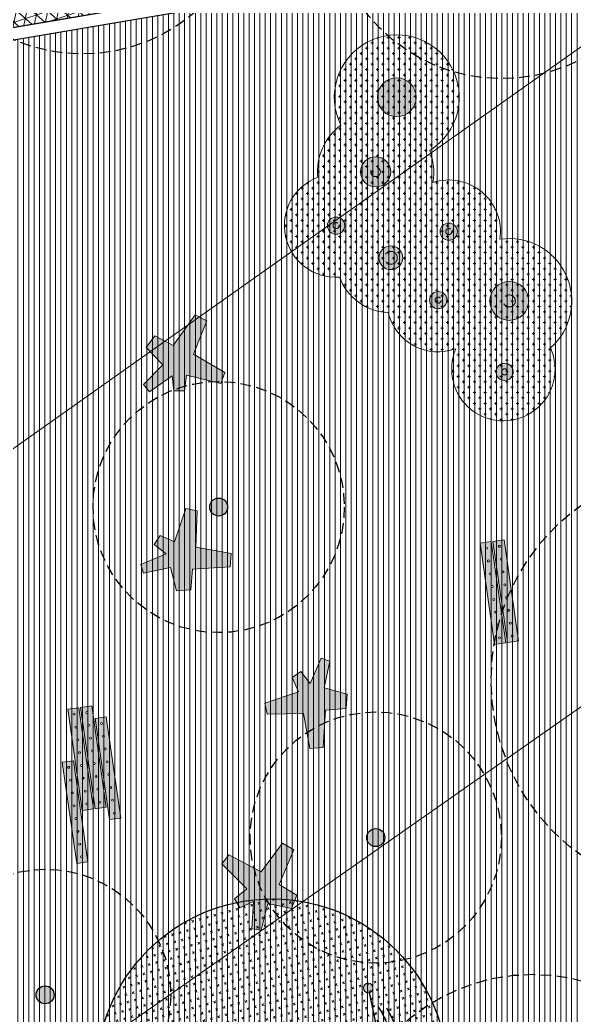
# Model space of a CAD drawing. Header units: metres. Extents: x 678805 to 1359287, y 2747329 to 5497370.
# Drawn here: x 679712.86 to 679725.72, y 2748570.67 to 2748593.78 of the extents above; entities that cross this region are included whole.
import ezdxf
from ezdxf.enums import TextEntityAlignment as Align

# ---------------------------------------------------------------- set-up
doc = ezdxf.new("R2010")
doc.units = ezdxf.units.M
for name, pattern in [('XREF_MON_HSC_FURNITURE$0$DASHED2', [0.375, 0.25, -0.125]), ('XREF_MON_HSC_FURNITURE$0$HIDDEN', [0.375, 0.25, -0.125]), ('XREF_MON_SFT_TREES$0$HIDDEN', [0.375, 0.25, -0.125])]:
    doc.linetypes.add(name, pattern=pattern)
for name, color, linetype in [('00_XREF_MON_HSC_PAVEMENT', 7, 'Continuous'), ('00_XREF_TWQ_BUILDINGS', 7, 'Continuous'), ('00_XREF_TWQ_SFT_TREES', 7, 'Continuous'), ('XREF_MON_GENERAL_LAYOUT$0$02-L-Edge Line Step -10cm', 6, 'Continuous'), ('XREF_MON_GENERAL_LAYOUT$0$02-L-Plan Change', 8, 'Continuous'), ('XREF_MON_HSC_FURNITURE$0$02-L-Material Change', 251, 'Continuous'), ('XREF_MON_HSC_FURNITURE$0$2-L-Hidden Line', 252, 'XREF_MON_HSC_FURNITURE$0$HIDDEN'), ('XREF_MON_SFT_TREES$0$SL_TREE_CANOPY', 251, 'XREF_MON_SFT_TREES$0$HIDDEN'), ('XREF_MON_SFT_TREES$0$SL_TREE_TRUNK', 251, 'Continuous')]:
    doc.layers.add(name, color=color, linetype=linetype)
for name, color, linetype, true_color in [('02-L-Waterfeatures 01', 7, 'Continuous', 0x4da6ff), ('XREF_MON_SFT_TREES$0$SL_TREE_ACACIA_NILOTICA', 7, 'Continuous', 0x264d00), ('XREF_MON_SFT_TREES$0$SL_TREE_ALBIZIA_LEBBECK', 7, 'Continuous', 0xa3a300), ('XREF_MON_SFT_TREES$0$SL_TREE_AZADIRACHTA_INDICA', 7, 'Continuous', 0x9ec82d), ('XREF_MON_SFT_TREES$0$SL_TREE_CERCIDIUM_FLORIDUM', 7, 'Continuous', 0xe0e000)]:
    doc.layers.add(name, color=color, linetype=linetype, true_color=true_color)
for name, color, linetype, lineweight in [('XREF_MON_GENERAL_LAYOUT$0$02-L-Level Curves 0.25-0.75m', 33, 'Continuous', 5), ('XREF_MON_GENERAL_LAYOUT$0$02-L-Level Curves 1m', 37, 'Continuous', 5), ('XREF_MON_GENERAL_LAYOUT$0$02-L-Material Change', 251, 'Continuous', 5), ('XREF_MON_HSC_FURNITURE$0$02-L-Furnitures  type 1', 8, 'Continuous', 13), ('XREF_MON_HSC_FURNITURE$0$02-L-Furnitures Paviments', 8, 'Continuous', 5), ('XREF_MON_HSC_FURNITURE$0$02-L-Furnitures type 2', 124, 'Continuous', 13), ('XREF_MON_HSC_FURNITURE$0$03-PG-CBIncluded', 8, 'Continuous', 5)]:
    doc.layers.add(name, color=color, linetype=linetype, lineweight=lineweight)
doc.layers.add('XREF_MON_HSC_PAVEMENT$0$03-TR-Pavement_02_Sealed Gravel', color=7, linetype='Continuous', lineweight=5, true_color=0x38321e)
doc.layers.add('XREF_MON_HSC_PAVEMENT$0$03-TR-Pavement_07_Precast irregular Concrete Blocks', color=7, linetype='Continuous', lineweight=5, true_color=0xb3b3b3)
doc.layers.get('XREF_MON_SFT_TREES$0$SL_TREE_ACACIA_NILOTICA').off()
doc.layers.get('XREF_MON_SFT_TREES$0$SL_TREE_ALBIZIA_LEBBECK').off()
doc.layers.get('XREF_MON_SFT_TREES$0$SL_TREE_AZADIRACHTA_INDICA').off()
doc.layers.get('XREF_MON_SFT_TREES$0$SL_TREE_CERCIDIUM_FLORIDUM').off()
doc.styles.add('XREF_MON_GENERAL_LAYOUT$0$Standard', font='arial.ttf')
pattern_1 = [(45, (0, 0), (-0.2245064030267289, 0.2245064030267289), [])]

# ---------------------------------------------------------------- blocks, each defined once
blk = doc.blocks.new('XREF_MON_SFT_TREES$0$cercidium_floridum')
h = blk.add_hatch()
h.set_pattern_fill('ANSI31', color=256, scale=0.1)
h.set_pattern_definition(pattern_1)
edge = h.paths.add_edge_path()
edge.add_arc((0, 9.313225746154785e-10), 4.49999999985001, -25.44812939262281, 334.5518706073772)
at = {"layer": 'XREF_MON_SFT_TREES$0$SL_TREE_TRUNK'}
h = blk.add_hatch(color=256, dxfattribs=at)
h.dxf.hatch_style = 1
edge = h.paths.add_edge_path()
edge.add_arc((2.328306436538696e-10, 4.656612873077393e-10), 0.2500003876001918, 0, 360)
at = {"layer": 'XREF_MON_SFT_TREES$0$SL_TREE_CANOPY', "linetype": 'XREF_MON_SFT_TREES$0$HIDDEN'}
blk.add_circle((2.328306436538696e-10, 4.656612873077393e-10), 4.5, dxfattribs=at)
at = {"layer": 'XREF_MON_SFT_TREES$0$SL_TREE_TRUNK'}
blk.add_circle((2.328306436538696e-10, 4.656612873077393e-10), 0.2500003876001918, dxfattribs=at)
blk = doc.blocks.new('XREF_MON_SFT_TREES$0$Acacia_nilotica')
h = blk.add_hatch()
h.set_pattern_fill('ANSI31', color=256, scale=0.1)
h.set_pattern_definition(pattern_1)
edge = h.paths.add_edge_path()
edge.add_arc((-6.661338147750939e-16, -8.881784197001252e-16), 3.999999999999999, 0, 360)
at = {"layer": 'XREF_MON_SFT_TREES$0$SL_TREE_TRUNK'}
h = blk.add_hatch(color=256, dxfattribs=at)
h.dxf.hatch_style = 1
edge = h.paths.add_edge_path()
edge.add_arc((0, 0), 0.2500003876001918, 0, 360)
at = {"layer": 'XREF_MON_SFT_TREES$0$SL_TREE_CANOPY', "linetype": 'XREF_MON_SFT_TREES$0$HIDDEN'}
blk.add_circle((0, 0), 4, dxfattribs=at)
at = {"layer": 'XREF_MON_SFT_TREES$0$SL_TREE_TRUNK'}
blk.add_circle((0, 0), 0.2500003876001918, dxfattribs=at)
blk = doc.blocks.new('XREF_MON_SFT_TREES$0$Albizia_lebbeck')
h = blk.add_hatch()
h.set_pattern_fill('ANSI31', color=256, scale=0.1)
h.set_pattern_definition(pattern_1)
edge = h.paths.add_edge_path()
edge.add_arc((0, 4.656612873077393e-10), 4.999999999981005, -25.44812939262281, 334.5518706073772)
at = {"layer": 'XREF_MON_SFT_TREES$0$SL_TREE_TRUNK'}
h = blk.add_hatch(color=256, dxfattribs=at)
h.dxf.hatch_style = 1
edge = h.paths.add_edge_path()
edge.add_arc((2.328306436538696e-10, 0), 0.2500003876001918, 0, 360)
at = {"layer": 'XREF_MON_SFT_TREES$0$SL_TREE_CANOPY', "linetype": 'XREF_MON_SFT_TREES$0$HIDDEN'}
blk.add_circle((2.328306436538696e-10, 0), 5, dxfattribs=at)
at = {"layer": 'XREF_MON_SFT_TREES$0$SL_TREE_TRUNK'}
blk.add_circle((2.328306436538696e-10, 0), 0.2500003876001918, dxfattribs=at)
blk = doc.blocks.new('XREF_MON_SFT_TREES$0$Azadiracta.C')
h = blk.add_hatch()
h.set_pattern_fill('ANSI31', color=256, scale=0.08333333332694233)
h.set_pattern_definition([(45, (0, 0), (-0.1870886691745925, 0.1870886691745925), [])])
edge = h.paths.add_edge_path()
edge.add_arc((0, 0), 2.916666666442982, 0, 360)
at = {"layer": 'XREF_MON_SFT_TREES$0$SL_TREE_TRUNK'}
h = blk.add_hatch(color=256, dxfattribs=at)
h.dxf.hatch_style = 1
edge = h.paths.add_edge_path()
edge.add_arc((0, 0), 0.2083336563175156, 0, 360)
at = {"layer": 'XREF_MON_SFT_TREES$0$SL_TREE_CANOPY', "linetype": 'XREF_MON_SFT_TREES$0$HIDDEN'}
blk.add_circle((0, 0), 2.916666666442981, dxfattribs=at)
at = {"layer": 'XREF_MON_SFT_TREES$0$SL_TREE_TRUNK'}
blk.add_circle((0, 0), 0.2083336563175156, dxfattribs=at)
blk = doc.blocks.new('XREF_MON_SFT_TREES')
at = {"layer": 'XREF_MON_SFT_TREES$0$SL_TREE_ACACIA_NILOTICA', "rotation": 25.44812939262281}
for p in [(679714.3078090304, 2748596.988255677), (679724.0404844969, 2748596.414737727)]:
    blk.add_blockref('XREF_MON_SFT_TREES$0$Acacia_nilotica', p, dxfattribs=at)
at = {"layer": 'XREF_MON_SFT_TREES$0$SL_TREE_ALBIZIA_LEBBECK', "rotation": 25.44812939262281}
blk.add_blockref('XREF_MON_SFT_TREES$0$Albizia_lebbeck', (679728.7928343423, 2748578.444481214), dxfattribs=at)
at = {"layer": 'XREF_MON_SFT_TREES$0$SL_TREE_AZADIRACHTA_INDICA'}
for p in [(679717.470557646, 2748582.467446885), (679721.1174011683, 2748574.792010866), (679713.4420913082, 2748571.139602406)]:
    blk.add_blockref('XREF_MON_SFT_TREES$0$Azadiracta.C', p, dxfattribs=at)
at = {"layer": 'XREF_MON_SFT_TREES$0$SL_TREE_CERCIDIUM_FLORIDUM', "rotation": 25.44812939262281}
blk.add_blockref('XREF_MON_SFT_TREES$0$cercidium_floridum', (679724.764367762, 2748567.116637254), dxfattribs=at)
blk = doc.blocks.new('XREF_MON_HSC_PAVEMENT')
at = {"layer": 'XREF_MON_HSC_PAVEMENT$0$03-TR-Pavement_02_Sealed Gravel', "linetype": 'Continuous'}
h = blk.add_hatch(dxfattribs=at)
h.set_pattern_fill('ANSI31', color=256, scale=0.0393, angle=45)
h.set_pattern_definition([(90, (652974.1167151183, 2717198.732228751), (-0.1247775, 0), [])])
h.paths.add_polyline_path([(679677.2008767356, 2748573.554573415), (679683.0405662486, 2748573.777477087), (679687.3293307436, 2748576.176456149), (679693.3946104187, 2748575.720509388), (679695.7554912855, 2748576.820869367), (679698.898862708, 2748570.076598776), (679696.8758460602, 2748565.409303705), (679691.298962194, 2748563.581914607), (679690.5587104352, 2748563.18461642), (679688.2042383156, 2748561.070106362), (679682.2466510647, 2748562.312738025), (679677.021167662, 2748573.466797285)])
h.paths.add_polyline_path([(679758.6401832993, 2748582.443431482), (679748.1573094568, 2748599.319512915), (679704.6533232089, 2748591.943436115), (679666.2319962175, 2748578.973260943), (679685.6890904274, 2748547.729930819)])
at = {"layer": 'XREF_MON_HSC_PAVEMENT$0$03-TR-Pavement_07_Precast irregular Concrete Blocks', "linetype": 'Continuous'}
h = blk.add_hatch(dxfattribs=at)
h.set_pattern_fill('NET3', color=256, scale=0.075, angle=78.3)
h.set_pattern_definition([(78.3, (679702.4955762385, 2748598.369962837), (-0.2331774317793079, 0.04828872470676953), []), (138.3, (679702.4955762385, 2748598.369962837), (-0.1584079782020697, -0.1777932171567088), []), (198.3, (679702.4955762385, 2748598.369962837), (0.07476945357723823, -0.2260819418634784), [])])
h.paths.add_polyline_path([(679775.6626727318, 2748586.251462926), (679764.8595081756, 2748618.962261749), (679702.4968950298, 2748598.365969706), (679704.5274915893, 2748592.217590899), (679748.3058245424, 2748599.648975066), (679760.973501469, 2748579.255641082)])
blk = doc.blocks.new('XREF_MON_HSC_FURNITURE$0$RAI_A_HL')
at = {"true_color": 0xfcfcfc}
h = blk.add_hatch(color=7, dxfattribs=at)
h.dxf.hatch_style = 1
h.paths.add_polyline_path([(2094.887183385203, 181.5470563923009), (2094.776032072725, 181.7846776549704), (2092.624743381748, 180.7783764651977), (2092.735894693993, 180.5407552011311)])
h.paths.add_polyline_path([(2094.15433395002, 181.3744850521907, -1), (2094.173849065555, 181.3327652881853, -1)], flags=16)
h.paths.add_polyline_path([(2094.155606674729, 181.3717641984113, -1), (2094.172576341545, 181.3354861424305, -1)], flags=0)
h.paths.add_polyline_path([(2093.901763649657, 181.2054927945137, -1), (2093.882248533657, 181.2472125575878, -1)], flags=16)
h.paths.add_polyline_path([(2094.426419366384, 181.5017575467937, -1), (2094.445934482152, 181.4600377832539, -1)], flags=16)
h.paths.add_polyline_path([(2093.629678233759, 181.0782202994451, -1), (2093.61016311706, 181.1199400629848, -1)], flags=16)
h.paths.add_polyline_path([(2094.698504782282, 181.6290300423279, -1), (2094.718019898282, 181.5873102783225, -1)], flags=16)
h.paths.add_polyline_path([(2093.35759281693, 180.9509478039108, -1), (2093.338077701395, 180.9926675679162, -1)], flags=16)
h.paths.add_polyline_path([(2093.085507401032, 180.8236753102392, -1), (2093.065992285265, 180.8653950737789, -1)], flags=16)
h.paths.add_polyline_path([(2092.813421984902, 180.6964028156362, -1), (2092.793906869367, 180.7381225801073, -1)], flags=16)
h = blk.add_hatch(color=7, dxfattribs=at)
h.dxf.hatch_style = 1
h.paths.add_polyline_path([(2094.742370464141, 181.1476984815672), (2094.631219151197, 181.3853197447024), (2092.479930460686, 180.3790185539983), (2092.591081772698, 180.1413972908631)])
h.paths.add_polyline_path([(2094.009521028493, 180.9751271423884, -1), (2094.02903614426, 180.9334073774517, -1)], flags=16)
h.paths.add_polyline_path([(2094.010793753667, 180.9724062876776, -1), (2094.027763419552, 180.9361282321624, -1)], flags=0)
h.paths.add_polyline_path([(2093.756950728595, 180.8061348833144, -1), (2093.737435612595, 180.8478546468541, -1)], flags=16)
h.paths.add_polyline_path([(2094.281606445322, 181.1023996365257, -1), (2094.301121560158, 181.0606798725203, -1)], flags=16)
h.paths.add_polyline_path([(2093.484865311766, 180.6788623887114, -1), (2093.465350196231, 180.7205821522512, -1)], flags=16)
h.paths.add_polyline_path([(2094.553691860987, 181.2296721306629, -1), (2094.573206976987, 181.1879523671232, -1)], flags=16)
h.paths.add_polyline_path([(2093.212779895635, 180.5515898941085, -1), (2093.193264779868, 180.5933096576482, -1)], flags=16)
h.paths.add_polyline_path([(2092.940694479737, 180.4243173990399, -1), (2092.92117936397, 180.4660371630453, -1)], flags=16)
h.paths.add_polyline_path([(2092.668609063607, 180.2970449053682, -1), (2092.64909394714, 180.3387646679766, -1)], flags=16)
h = blk.add_hatch(color=7, dxfattribs=at)
h.dxf.hatch_style = 1
h.paths.add_polyline_path([(2096.085257117404, 181.1126176272519), (2095.974105805624, 181.3502388899215), (2093.82281711488, 180.343937699683), (2093.933968426427, 180.1063164356165)])
h.paths.add_polyline_path([(2095.352407682454, 180.9400462866761, -1), (2095.371922798688, 180.898326523602, -1)], flags=16)
h.paths.add_polyline_path([(2095.353680407396, 180.9373254333623, -1), (2095.370650073281, 180.9010473778471, -1)], flags=0)
h.paths.add_polyline_path([(2095.099837382091, 180.7710540289991, -1), (2095.080322266323, 180.8127737925388, -1)], flags=16)
h.paths.add_polyline_path([(2095.624493098818, 181.0673187822104, -1), (2095.644008215051, 181.0255990186706, -1)], flags=16)
h.paths.add_polyline_path([(2094.827751966426, 180.6437815343961, -1), (2094.808236849727, 180.6855012979358, -1)], flags=16)
h.paths.add_polyline_path([(2095.896578515414, 181.1945912768133, -1), (2095.916093630716, 181.1528715132736, -1)], flags=16)
h.paths.add_polyline_path([(2094.55566654983, 180.5165090402588, -1), (2094.536151434062, 180.5582288033329, -1)], flags=16)
h.paths.add_polyline_path([(2094.283581133233, 180.3892365447246, -1), (2094.264066017931, 180.4309563096613, -1)], flags=16)
h.paths.add_polyline_path([(2094.011495717103, 180.2619640505873, -1), (2093.991980601568, 180.3036838150583, -1)], flags=16)
h = blk.add_hatch(color=7, dxfattribs=at)
h.dxf.hatch_style = 1
h.paths.add_polyline_path([(2094.869642958278, 180.8756130649708), (2094.758491646266, 181.113234328106), (2092.607202954823, 180.1069331378676), (2092.718354267068, 179.8693118738011)])
h.paths.add_polyline_path([(2094.136793522863, 180.7030417248607, -1), (2094.15630863863, 180.6613219608553, -1)], flags=16)
h.paths.add_polyline_path([(2094.138066247804, 180.7003208706155, -1), (2094.155035914155, 180.6640428155661, -1)], flags=0)
h.paths.add_polyline_path([(2093.884223222034, 180.534049466718, -1), (2093.864708106266, 180.5757692297921, -1)], flags=16)
h.paths.add_polyline_path([(2094.408878938993, 180.8303142199293, -1), (2094.428394055227, 180.7885944554582, -1)], flags=16)
h.paths.add_polyline_path([(2093.612137806369, 180.4067769716494, -1), (2093.592622690368, 180.4484967361204, -1)], flags=16)
h.paths.add_polyline_path([(2094.680964355124, 180.9575867145322, -1), (2094.700479471125, 180.9158669505268, -1)], flags=16)
h.paths.add_polyline_path([(2093.340052389307, 180.2795044770464, -1), (2093.320537274005, 180.3212242405862, -1)], flags=16)
h.paths.add_polyline_path([(2093.067966973642, 180.1522319824435, -1), (2093.048451857874, 180.1939517469145, -1)], flags=16)
h.paths.add_polyline_path([(2092.795881557278, 180.0249594887719, -1), (2092.776366441511, 180.0666792518459, -1)], flags=16)
for points in [[(2094.887183385203, 181.5470563923009), (2094.776032072725, 181.7846776549704), (2092.624743381748, 180.7783764651977), (2092.735894693993, 180.5407552011311), (2094.887183385203, 181.5470563923009)], [(2094.742370464141, 181.1476984815672), (2094.631219151197, 181.3853197447024), (2092.479930460686, 180.3790185539983), (2092.591081772698, 180.1413972908631), (2094.742370464141, 181.1476984815672)], [(2096.085257117404, 181.1126176272519), (2095.974105805624, 181.3502388899215), (2093.82281711488, 180.343937699683), (2093.933968426427, 180.1063164356165), (2096.085257117404, 181.1126176272519)], [(2094.869642958278, 180.8756130649708), (2094.758491646266, 181.113234328106), (2092.607202954823, 180.1069331378676), (2092.718354267068, 179.8693118738011), (2094.869642958278, 180.8756130649708)]]:
    blk.add_lwpolyline(points, close=True)
for centre, radius in [((2094.436176924268, 181.4808976654895), 0.0230292119424661), ((2094.708262340399, 181.6081701600924), 0.0230292119424661), ((2093.892006092006, 181.2263526767492), 0.02302921228145893), ((2094.164091507671, 181.3536251694895), 0.02302921228145893), ((2094.164091507671, 181.3536251694895), 0.02002540190505735), ((2094.563449418871, 181.2088122488931), 0.0230292119424661), ((2095.906336073065, 181.1737313945778), 0.02302921204236422), ((2093.347835259279, 180.9718076861463), 0.0230292119424661), ((2093.61992067541, 181.099080181215), 0.0230292119424661), ((2094.019278586609, 180.9542672596872), 0.0230292119424661), ((2094.019278586609, 180.9542672596872), 0.02002540186575888), ((2094.291364002973, 181.0815397538245), 0.02302921228145893), ((2094.690721913241, 180.9367268322967), 0.0230292119424661), ((2095.634250656469, 181.0464588999748), 0.0230292119424661), ((2092.803664427018, 180.7172626974061), 0.0230292119424661), ((2093.075749843149, 180.8445351920091), 0.02302921228145893), ((2093.475107754348, 180.6997222709469), 0.0230292119424661), ((2093.747193170479, 180.8269947650842), 0.0230292119424661), ((2094.418636496644, 180.8094543372281), 0.02302921228145893), ((2095.090079824207, 180.7919139117002), 0.02302921228145893), ((2095.362165240571, 180.9191864053719), 0.02302921238135705), ((2095.362165240571, 180.9191864053719), 0.02002540190505735), ((2093.203022337751, 180.5724497758783), 0.02302921228145893), ((2093.874465664616, 180.5549093489535), 0.0230292119424661), ((2094.146551080514, 180.6821818435565), 0.0230292119424661), ((2094.146551080979, 180.6821818430908), 0.02002540186575888), ((2094.545908991946, 180.5373689210974), 0.0230292119424661), ((2094.817994408542, 180.6646414166316), 0.0230292119424661), ((2092.658851505723, 180.3179047871381), 0.0230292119424661), ((2092.930936921155, 180.4451772808097), 0.0230292119424661), ((2093.330294831889, 180.300364359282), 0.02302921228145893), ((2093.602380248485, 180.4276368538849), 0.0230292119424661), ((2094.001738159219, 180.2828239318915), 0.0230292119424661), ((2094.273823576048, 180.4100964274257), 0.02302921238135705), ((2092.786123999627, 180.0458193696104), 0.0230292119424661), ((2093.058209415758, 180.173091864679), 0.0230292119424661)]:
    blk.add_circle(centre, radius)
blk = doc.blocks.new('XREF_MON_HSC_FURNITURE$0$RAI_A')
at = {"rotation": 174.9313728525879}
blk.add_blockref('XREF_MON_HSC_FURNITURE$0$RAI_A_HL', (2102.871555798112, -5.017706621085203), dxfattribs=at)
blk = doc.blocks.new('XREF_MON_HSC_FURNITURE$0$Star shaped bench - SMALL')
at = {"true_color": 0xfcfcfc}
h = blk.add_hatch(color=7, dxfattribs=at)
h.dxf.hatch_style = 1
h.paths.add_polyline_path([(-0.664409899385646, 0.4122477984055877), (-0.2762226852355525, 0.9173869332298636), (-0.09112285100854933, 0.803460250608623), (-0.3800266613252461, 0.2330618621781468), (-0.02807558747008443, 0.2462550215423107), (0, 0), (-0.3497214417438954, -0.1016650954261422), (-0.04686164041049778, -0.8641271125525236), (-0.2822720750700682, -0.9898346662521362), (-0.8089203045237809, -0.3301614355295897), (-1.528675327077508, -0.7463513221591711), (-1.707582012983039, -0.4963095495477319), (-1.076753607019782, 0.1073075914755464), (-1.359322043485008, 0.4977846331894398), (-1.118433738593012, 0.7327599301934242)])
blk.add_lwpolyline([(-0.664409899385646, 0.4122477984055877), (-0.2762226852355525, 0.9173869332298636), (-0.09112285100854933, 0.803460250608623), (-0.3800266613252461, 0.2330618621781468), (-0.02807558747008443, 0.2462550215423107), (0, 0), (-0.3497214417438954, -0.1016650954261422), (-0.04686164041049778, -0.8641271125525236), (-0.2822720750700682, -0.9898346662521362), (-0.8089203045237809, -0.3301614355295897), (-1.528675327077508, -0.7463513221591711), (-1.707582012983039, -0.4963095495477319), (-1.076753607019782, 0.1073075914755464), (-1.359322043485008, 0.4977846331894398), (-1.118433738593012, 0.7327599301934242)], close=True)
blk = doc.blocks.new('XREF_MON_HSC_FURNITURE$0$Spherical concrete element 400')
at = {"true_color": 0xfcfcfc}
h = blk.add_hatch(color=7, dxfattribs=at)
h.dxf.hatch_style = 1
edge = h.paths.add_edge_path()
edge.add_arc((8.326672684688674e-17, -1.110223024625157e-16), 0.1999999999999999, 0, 360)
blk.add_circle((0, 0), 0.2)
at = {"color": 253, "linetype": 'XREF_MON_HSC_FURNITURE$0$DASHED2', "ltscale": 1.5}
blk.add_circle((0, 0), 0.07003269990673289, dxfattribs=at)
blk = doc.blocks.new('XREF_MON_HSC_FURNITURE$0$Spherical concrete element 550')
at = {"true_color": 0xfcfcfc}
h = blk.add_hatch(color=7, dxfattribs=at)
h.dxf.hatch_style = 1
edge = h.paths.add_edge_path()
edge.add_arc((2.775557561562891e-17, -5.551115123125783e-17), 0.2750000000000001, 0, 360)
blk.add_circle((0, 0), 0.275)
at = {"color": 253, "linetype": 'XREF_MON_HSC_FURNITURE$0$DASHED2', "ltscale": 1.5}
blk.add_circle((0, 0), 0.1501445478643291, dxfattribs=at)
blk = doc.blocks.new('XREF_MON_HSC_FURNITURE$0$Spherical concrete element 700')
at = {"true_color": 0xfcfcfc}
h = blk.add_hatch(color=7, dxfattribs=at)
h.dxf.hatch_style = 1
edge = h.paths.add_edge_path()
edge.add_arc((1.110223024625157e-16, -1.665334536937735e-16), 0.3500000000000001, 0, 360)
blk.add_circle((0, 0), 0.35)
at = {"color": 253, "linetype": 'XREF_MON_HSC_FURNITURE$0$DASHED2', "ltscale": 1.5}
blk.add_circle((0, 0), 0.1100946682854556, dxfattribs=at)
blk = doc.blocks.new('XREF_MON_HSC_FURNITURE$0$Spherical concrete element 900')
at = {"true_color": 0xfcfcfc}
h = blk.add_hatch(color=7, dxfattribs=at)
h.dxf.hatch_style = 1
edge = h.paths.add_edge_path()
edge.add_arc((5.551115123125783e-17, -1.110223024625157e-16), 0.4500000000000001, 0, 360)
blk.add_circle((0, 0), 0.45)
at = {"color": 253, "linetype": 'XREF_MON_HSC_FURNITURE$0$DASHED2', "ltscale": 1.5}
blk.add_circle((0, 0), 0.1401625241851434, dxfattribs=at)
blk = doc.blocks.new('XREF_MON_HSC_FURNITURE$0$Spherical concrete element 900 - half sphere')
at = {"true_color": 0xfcfcfc}
h = blk.add_hatch(color=7, dxfattribs=at)
h.dxf.hatch_style = 1
edge = h.paths.add_edge_path()
edge.add_arc((0, 0), 0.4500000000000001, 65.78571433897885, 425.7857143389789)
blk.add_circle((0, 0), 0.45)
blk = doc.blocks.new('XREF_MON_HSC_FURNITURE$0$PLAYGROUND COLUMPIO')
at = {"true_color": 0xfcfcfc}
h = blk.add_hatch(color=7, dxfattribs=at)
h.dxf.hatch_style = 1
edge = h.paths.add_edge_path()
edge.add_arc((1.5, 2.598076211288571), 0.1099999999999998, 0, 360)
edge = h.paths.add_edge_path()
edge.add_arc((-1.5, 2.598076211288571), 0.1099999999999998, 0, 360)
edge = h.paths.add_edge_path()
edge.add_arc((-2.999999997729901, 4.656612873077393e-09), 0.1099999999999998, 0, 360)
edge = h.paths.add_edge_path()
edge.add_arc((-1.500000000232831, -2.598076211288571), 0.1099999999999998, 0, 360)
edge = h.paths.add_edge_path()
edge.add_arc((3, 0), 0.1099999999999998, 0, 360)
at = {"layer": 'XREF_MON_HSC_FURNITURE$0$02-L-Furnitures Paviments'}
h = blk.add_hatch(dxfattribs=at)
h.set_pattern_fill('CROSS', color=256, scale=0.5, angle=348.2629967071124)
h.set_pattern_definition([(348.2629967071124, (0, 0), (0.1478139130299132, 0.09695899708013316), [0.0625, -0.1875]), (78.26299670711245, (0.02423974927003329, -0.03695347825747829), (-0.09695899708013314, 0.1478139130299131), [0.0625, -0.1875])])
edge = h.paths.add_edge_path()
edge.add_arc((4.656612873077393e-10, 9.313225746154785e-10), 4.074999999145597, 0, 360)
at = {"ltscale": 0.1, "transparency": 33554687, "extrusion": (0, -1, 0)}
for p, q in [((-1.39000000001397, 2.603076211176813, 0.009739563372597959), (1.39000000001397, 2.603076211176813, 0.2558848922774439)), ((-1.39000000001397, 2.59307621140033, 0.009739563372597959), (1.39000000001397, 2.59307621140033, 0.2558848922774439))]:
    blk.add_line(p, q, dxfattribs=at)
at = {"transparency": 33554687}
for p, q in [((2.556768118753098, 1.723607886582613), (2.409540342516266, 1.638613875024021)), ((2.624525193939917, 1.266214205883443), (2.771752970176749, 1.351208217442036))]:
    blk.add_line(p, q, dxfattribs=at)
at = {"ltscale": 0.1, "transparency": 33554687}
for points in [[(-2.945000000356231, 0.09526279382407665), (-1.555000000458676, 2.50281341560185)], [(-1.554999999993015, 2.502813416533172), (-2.099476714502089, 1.959836661815643)], [(-1.555314726021606, 2.502449960447848), (-1.75292650796473, 1.760079422034323)], [(-2.746291327581275, 0.8377059269696474), (-2.099476714502089, 1.959836661815643)], [(-2.702972551633138, 0.8127362718805671), (-2.056157938553952, 1.934867006726563)], [(-2.659653776092455, 0.7877666167914867), (-2.012839163013268, 1.909897351637483)], [(-2.616335000551771, 0.7627969617024064), (-1.969520387472585, 1.884927696548402)], [(-2.573016224603634, 0.7378273066133261), (-1.926201611524448, 1.859958041459322)], [(-2.147019607189577, 1.877356549724936), (-1.800469400477596, 1.677599309943616)], [(-2.120817132585216, 1.92281409073621), (-1.774266925873235, 1.72305685095489)], [(-2.099476714502089, 1.959836661815643), (-1.752926508546807, 1.760079421103001)], [(-2.529697448655497, 0.7128576515242457), (-1.882882835576311, 1.834988386370242)], [(-2.486378673114814, 0.6878879964351654), (-1.839564060035627, 1.810018731281161)], [(-2.44305989757413, 0.6629183413460851), (-1.796245284494944, 1.785049076192081)], [(-2.399741121625993, 0.6379486862570047), (-1.752926508546807, 1.760079421103001)], [(-2.273457172850613, 1.658829380758107), (-1.926906966138631, 1.459072140976787)], [(-2.246898227313068, 1.704081445932388), (-1.900348020601086, 1.504324206151068)], [(-2.223517862614244, 1.745466932654381), (-1.876967655902263, 1.545709692873061)], [(-2.196958917076699, 1.790718997828662), (-1.850408710364718, 1.590961758047342)], [(-2.173578552727122, 1.832104484550655), (-1.82702834601514, 1.632347244769335)], [(-2.423275102977641, 1.398916725069284), (-2.076724896265659, 1.199159485287964)], [(-2.396716157440096, 1.444168790243566), (-2.050165950728115, 1.244411550462246)], [(-2.373335793090519, 1.485554276965559), (-2.026785586378537, 1.285797037184238)], [(-2.346776847552974, 1.53080634213984), (-2.000226640840992, 1.33104910235852)], [(-2.323396482737735, 1.572191828861833), (-1.976846276025753, 1.372434589080513)], [(-2.29683753720019, 1.617443894036114), (-1.950287330488209, 1.417686654254794)], [(-2.546534087741747, 1.184256134554744), (-2.199983881029766, 0.9844988947734237)], [(-2.523153723333962, 1.225641621276736), (-2.176603516621981, 1.025884381495416)], [(-2.496594777796417, 1.270893686451018), (-2.150044571084436, 1.071136446669698)], [(-2.47321441344684, 1.31227917317301), (-2.126664206734858, 1.11252193339169)], [(-2.446655467909295, 1.357531238347292), (-2.100105261197314, 1.157773998565972)], [(-2.672971653344575, 0.965728965587914), (-2.326421446632594, 0.7659717258065939)], [(-2.646412707807031, 1.010981030762196), (-2.299862501095049, 0.8112237909808755)], [(-2.623032343166415, 1.052366517484188), (-2.276482136454433, 0.852609277702868)], [(-2.59647339762887, 1.09761858265847), (-2.249923190916888, 0.8978613428771496)], [(-2.573093033279292, 1.139004069380462), (-2.226542826567311, 0.9392468295991421)], [(-2.945000000006985, 0.09526279475539923), (-2.746291327581275, 0.8377059269696474)], [(-2.746291327581275, 0.8377059269696474), (-2.399741120869294, 0.6379486871883273)], [(-2.722910963231698, 0.8790914136916399), (-2.376360756519716, 0.6793341739103198)], [(-2.696352017694153, 0.9243434788659215), (-2.349801810982171, 0.7245862390846014)], [(-2.94499992398778, 0.09526292607188225), (-2.399873617570847, 0.6377188246697187)], [(-2.949330126924906, -0.09776279516518116), (-1.559330127143767, -2.505313416942954)], [(-2.940669873089064, -0.0927627943456173), (-1.550669873307925, -2.50031341612339)]]:
    blk.add_lwpolyline(points, dxfattribs=at)
at = {"ltscale": 0.1, "transparency": 33554687, "elevation": -0.7078900009843463}
blk.add_lwpolyline([(-1.926201611524448, 1.859958041459322), (-1.555078671255615, 2.502858880907297)], dxfattribs=at)
at = {"transparency": 33554687}
for points in [[(2.539269352215342, 1.753919487819076), (2.39204157597851, 1.668925476260483), (2.642023960943334, 1.235902604646981), (2.789251737180166, 1.320896616205573), (2.539269352215342, 1.753919487819076)], [(2.516684891947079, 1.453016636893153), (2.66391266847495, 1.538010647520423)]]:
    blk.add_lwpolyline(points, dxfattribs=at)
at = {"ltscale": 0.1, "transparency": 33554687}
for centre in [(-1.5, 2.598076211288571), (1.5, 2.598076211288571), (-2.999999997729901, 4.656612873077393e-09), (3, 0), (-1.500000000232831, -2.598076211288571)]:
    blk.add_circle(centre, 0.1099999999999998, dxfattribs=at)
at = {"transparency": 33554687}
for centre in [(2.474404847016558, 1.696266680955887), (2.706888466433156, 1.293555412441492)]:
    blk.add_circle(centre, 0.005, dxfattribs=at)
at = {"layer": 'XREF_MON_HSC_FURNITURE$0$02-L-Material Change'}
blk.add_circle((4.656612873077393e-10, 9.313225746154785e-10), 4.074999999145597, dxfattribs=at)
at = {"layer": 'XREF_MON_HSC_FURNITURE$0$2-L-Hidden Line', "ltscale": 10, "transparency": 33554687}
for points in [[(2.292843512666877, 1.926896347664297), (2.470424057857599, 1.693241235800087)], [(2.300805090984795, 1.932947237975895), (2.478385636175517, 1.699292126111686)], [(2.702276850759517, 1.291623314842582), (2.815245632256847, 1.02198445238173)], [(2.711500082106795, 1.295487510040402), (2.824468863604125, 1.025848647579551)]]:
    blk.add_lwpolyline(points, dxfattribs=at)
for centre, radius in [((2.296824301825836, 1.929921792820096), 0.00599999998928979), ((2.296824301825836, 1.929921792820096), 0.005), ((2.819857247930486, 1.02391654998064), 0.00599999998928979), ((2.819857247930486, 1.02391654998064), 0.005)]:
    blk.add_circle(centre, radius, dxfattribs=at)
for centre, radius, start, end in [((0, 0), 3.075000000186265, 61.51800090439603, 118.481999095604), ((0, 0), 2.924999999813735, 61.5564397299727, 118.4435602700273), ((0, 0), 3.075000000186265, 121.5180009021361, 178.4819991021698), ((4.656612873077393e-10, 9.313225746154785e-10), 3.074999999748393, 358.4819990487393, 58.48199909502082), ((0, 0), 2.924999999813735, 121.5564397244195, 178.443560277519), ((0, 0), 2.924999999813735, 1.556439722481045, 58.44356027558053), ((0, 0), 3.075000000186265, 181.5180008978302, 238.4819990950209), ((0, 0), 2.924999999813735, 181.556439722481, 238.4435602755805)]:
    blk.add_arc(centre, radius, start, end, dxfattribs=at)
blk = doc.blocks.new('XREF_MON_HSC_FURNITURE$0$RAI_B_HL')
at = {"true_color": 0xfcfcfc}
h = blk.add_hatch(color=7, dxfattribs=at)
h.dxf.hatch_style = 1
h.paths.add_polyline_path([(2100.109755623853, 179.3560389084741), (2100.370860167081, 179.3813943136483), (2100.141306650592, 181.7452873531729), (2099.880202107364, 181.719931947533)])
h.paths.add_polyline_path([(2100.192001888761, 180.1044269856066, -1), (2100.146159106167, 180.0999752730131, -1)], flags=16)
h.paths.add_polyline_path([(2100.189012141665, 180.1041366560385, -1), (2100.149148852797, 180.1002656016499, -1)], flags=0)
h.paths.add_polyline_path([(2100.117126199184, 180.3989499402232, -1), (2100.162968981778, 180.4034016528167, -1)], flags=16)
h.paths.add_polyline_path([(2100.221034795512, 179.8054523179308, -1), (2100.17519201315, 179.8010006053373, -1)], flags=16)
h.paths.add_polyline_path([(2100.088093292667, 180.6979246083647, -1), (2100.133936074795, 180.7023763204925, -1)], flags=16)
h.paths.add_polyline_path([(2100.250067702262, 179.5064776493236, -1), (2100.204224920133, 179.5020259376615, -1)], flags=16)
h.paths.add_polyline_path([(2100.059060385684, 180.9968992760405, -1), (2100.104903168278, 181.0013509886339, -1)], flags=16)
h.paths.add_polyline_path([(2100.030027478701, 181.2958739432506, -1), (2100.075870261295, 181.3003256563097, -1)], flags=16)
h.paths.add_polyline_path([(2100.000994572183, 181.5948486113921, -1), (2100.046837354545, 181.5993003235199, -1)], flags=16)
h = blk.add_hatch(color=7, dxfattribs=at)
h.dxf.hatch_style = 1
h.paths.add_polyline_path([(2100.408730291529, 179.3850718154572), (2100.669834834756, 179.4104272206314), (2100.440281318035, 181.7743202596903), (2100.17917677504, 181.7489648545161)])
h.paths.add_polyline_path([(2100.490976556204, 180.1334598921239, -1), (2100.445133773843, 180.1290081795305, -1)], flags=16)
h.paths.add_polyline_path([(2100.487986809341, 180.1331695630215, -1), (2100.448123520473, 180.1292985090986, -1)], flags=0)
h.paths.add_polyline_path([(2100.41610086686, 180.4279828472063, -1), (2100.461943649221, 180.4324345597997, -1)], flags=16)
h.paths.add_polyline_path([(2100.520009462954, 179.8344852244481, -1), (2100.474166680593, 179.8300335118547, -1)], flags=16)
h.paths.add_polyline_path([(2100.387067959877, 180.7269575153477, -1), (2100.432910742471, 180.7314092270099, -1)], flags=16)
h.paths.add_polyline_path([(2100.549042369705, 179.5355105567724, -1), (2100.503199587576, 179.5310588441789, -1)], flags=16)
h.paths.add_polyline_path([(2100.358035053359, 181.0259321830235, -1), (2100.403877835488, 181.0303838951513, -1)], flags=16)
h.paths.add_polyline_path([(2100.329002146376, 181.3249068506993, -1), (2100.374844928971, 181.3293585628271, -1)], flags=16)
h.paths.add_polyline_path([(2100.299969239626, 181.6238815179095, -1), (2100.345812021988, 181.6283332305029, -1)], flags=16)
for points in [[(2100.109755623853, 179.3560389084741), (2100.370860167081, 179.3813943136483), (2100.141306650592, 181.7452873531729), (2099.880202107364, 181.719931947533), (2100.109755623853, 179.3560389084741)], [(2100.408730291529, 179.3850718154572), (2100.669834834756, 179.4104272206314), (2100.440281318035, 181.7743202596903), (2100.17917677504, 181.7489648545161), (2100.408730291529, 179.3850718154572)]]:
    blk.add_lwpolyline(points, close=True)
for centre, radius in [((2100.32289063069, 181.6261073742062), 0.02302921209943052), ((2100.023915963247, 181.5970744676888), 0.02302921209943052), ((2100.05294887023, 181.298099800013), 0.02302921209943057), ((2100.351923537673, 181.3271327065304), 0.02302921209943057), ((2100.081981776981, 180.9991251323372), 0.02302921209942363), ((2100.380956444656, 181.0281580388546), 0.02302921209942363), ((2100.111014683964, 180.7001504646614), 0.02302921209943071), ((2100.40998935164, 180.7291833716445), 0.02302921209943068), ((2100.140047590481, 180.40117579652), 0.02302921209942345), ((2100.439022258157, 180.430208703503), 0.02302921209942347), ((2100.169080497464, 180.1022011288442), 0.02302921209942341), ((2100.169080497464, 180.1022011288442), 0.02002540182559197), ((2100.468055164907, 180.1312340358272), 0.02302921209942338), ((2100.468055164907, 180.1312340358272), 0.02002540182559201), ((2100.198113404214, 179.8032264611684), 0.02302921209943065), ((2100.497088071657, 179.8322593681514), 0.02302921209943065), ((2100.227146311197, 179.5042517939582), 0.0230292120994306), ((2100.52612097864, 179.5332847004756), 0.02302921209943041)]:
    blk.add_circle(centre, radius)
blk = doc.blocks.new('XREF_MON_HSC_FURNITURE$0$RAI_D')
at = {"rotation": 324.4534980158393}
blk.add_blockref('XREF_MON_HSC_FURNITURE$0$RAI_B_HL', (-1815.644892962742, 1074.16246720543), dxfattribs=at)
blk = doc.blocks.new('XREF_MON_HSC_FURNITURE')
at = {"layer": 'XREF_MON_HSC_FURNITURE$0$02-L-Furnitures Paviments', "true_color": 0x636466}
h = blk.add_hatch(dxfattribs=at)
h.set_pattern_fill('CROSS', color=251, scale=0.5)
h.set_pattern_definition([(0, (0, 0), (0.125, 0.125), [0.0625, -0.1875]), (90, (0.03125, -0.03125), (-0.125, 0.125), [0.0625, -0.1875])])
h.paths.add_polyline_path([(679723.9980765444, 2748588.686125128, 0.5567816657352639), (679722.4412537162, 2748590.004586005, 0.1415117391402712), (679722.3685281081, 2748590.750208704, 2.267416253808606), (679720.3084073146, 2748591.334763907, 0.2621265841918622), (679719.7699952961, 2748590.124658541, 0.861394025599063), (679720.274266326, 2748587.805313123, 0.2983800508766728), (679721.4030971084, 2748586.981735542, 0.4449156197239396), (679722.9770338259, 2748586.14461471, 1.533126425542165), (679725.1733653459, 2748586.162697359, 0.7497125809416914)])
at = {"layer": 'XREF_MON_HSC_FURNITURE$0$02-L-Furnitures Paviments'}
for centre, radius, start, end in [((679721.6053735175, 2748591.98313006), 1.449999999838816, 301.7567103069758, 206.5609178959676), ((679721.1140241924, 2748590.251490421), 1.349999999932012, 126.6377179828141, 185.3908625309763), ((679721.1140241924, 2748590.251490421), 1.349999999932012, 349.4617345023324, 21.67991021866285), ((679720.1958004301, 2748589.002745002), 1.200000000152392, 110.7834922957365, 273.7491454541584), ((679722.8111879914, 2748588.863030648), 1.200000000152392, 351.5224853585942, 107.9555192635212), ((679724.2172172711, 2748587.252780319), 1.449999999838816, 311.2550794561353, 98.69250639284911), ((679721.4672876912, 2748588.255118662), 1.274999999963405, 200.6579770256766, 267.1141921978007), ((679722.5673352293, 2748587.272509678), 1.200000000152392, 194.0230237673444, 289.9631372869282), ((679724.079181677, 2748585.66998842), 1.200000000152392, 156.7014718991686, 24.24195226289142)]:
    blk.add_arc(centre, radius, start, end, dxfattribs=at)
at = {"layer": 'XREF_MON_HSC_FURNITURE$0$02-L-Furnitures  type 1'}
for name, p, rotation in [('XREF_MON_HSC_FURNITURE$0$Spherical concrete element 900 - half sphere', (679721.6053735175, 2748591.98313006), 180), ('XREF_MON_HSC_FURNITURE$0$Spherical concrete element 700', (679721.1140241924, 2748590.251490421), 174.974022230037), ('XREF_MON_HSC_FURNITURE$0$Spherical concrete element 400', (679720.1958004301, 2748589.002745002), 79.18413899438904), ('XREF_MON_HSC_FURNITURE$0$Spherical concrete element 400', (679722.8111879914, 2748588.863030648), 79.18413899438904), ('XREF_MON_HSC_FURNITURE$0$Spherical concrete element 550', (679721.4672876912, 2748588.255118662), 79.18413899438904), ('XREF_MON_HSC_FURNITURE$0$Spherical concrete element 900', (679724.2172172711, 2748587.252780319), 79.18413899438904), ('XREF_MON_HSC_FURNITURE$0$Spherical concrete element 400', (679722.5673352293, 2748587.272509678), 79.18413899438904), ('XREF_MON_HSC_FURNITURE$0$Spherical concrete element 400', (679724.1084579908, 2748585.606368639), 79.18413899438904)]:
    blk.add_blockref(name, p, dxfattribs=dict(at, rotation=rotation))
at = {"layer": 'XREF_MON_HSC_FURNITURE$0$02-L-Furnitures type 2', "rotation": 161.9505073728208}
blk.add_blockref('XREF_MON_HSC_FURNITURE$0$PLAYGROUND COLUMPIO', (679718.7114220656, 2748569.293705177), dxfattribs=at)
at = {"layer": 'XREF_MON_HSC_FURNITURE$0$03-PG-CBIncluded'}
for p, xscale, rotation in [((679716.6740196005, 2748585.169679889), -0.9999999999999998, 98.17278858880336), ((679719.1747383696, 2748578.50781997), -1, 310.1323131405235)]:
    blk.add_blockref('XREF_MON_HSC_FURNITURE$0$Star shaped bench - SMALL', p, dxfattribs=dict(at, xscale=xscale, rotation=rotation))
for name, p, rotation in [('XREF_MON_HSC_FURNITURE$0$Star shaped bench - SMALL', (679716.1127722054, 2748581.807471139), 139.6622773831591), ('XREF_MON_HSC_FURNITURE$0$RAI_D', (679725.4312148246, 2748581.558598217), 38.15668758284745), ('XREF_MON_HSC_FURNITURE$0$RAI_A', (679714.1545831142, 2748575.233376177), 78.15668759524632), ('XREF_MON_HSC_FURNITURE$0$Star shaped bench - SMALL', (679717.8415531061, 2748573.372971427), 203.3344660056111)]:
    blk.add_blockref(name, p, dxfattribs=dict(at, rotation=rotation))
blk = doc.blocks.new('XREF_MON_GENERAL_LAYOUT')
at = {"layer": 'XREF_MON_GENERAL_LAYOUT$0$02-L-Edge Line Step -10cm'}
blk.add_lwpolyline([(679748.1573094566, 2748599.319512914), (679704.6533232089, 2748591.943436115), (679666.2322940973, 2748578.9733615)], dxfattribs=at)
at = {"layer": 'XREF_MON_GENERAL_LAYOUT$0$02-L-Level Curves 0.25-0.75m', "ltscale": 0.3}
blk.add_lwpolyline([(679663.2358940666, 2748533.937822575), (679759.784587701, 2748601.595193017), (679760.0085876792, 2748617.676110116)], dxfattribs=at)
at = {"layer": 'XREF_MON_GENERAL_LAYOUT$0$02-L-Level Curves 1m', "ltscale": 0.3}
blk.add_lwpolyline([(679657.9258002234, 2748545.057179175), (679730.8707402796, 2748596.692866176), (679732.2921769486, 2748608.52234822)], dxfattribs=at)
at = {"layer": 'XREF_MON_GENERAL_LAYOUT$0$02-L-Material Change', "ltscale": 0.3}
blk.add_lwpolyline([(679748.3058245423, 2748599.648975066), (679704.5798163958, 2748592.235254576), (679665.7773383002, 2748579.13641137)], dxfattribs=at)
at = {"layer": 'XREF_MON_GENERAL_LAYOUT$0$02-L-Plan Change', "ltscale": 0.3}
blk.add_lwpolyline([(679662.1216471646, 2748585.036495473), (679756.4065618258, 2748601.022450591)], dxfattribs=at)
at = {"style": 'XREF_MON_GENERAL_LAYOUT$0$Standard'}
for tag, height, rotation, p in [('604,00', 1, 330.2642936667779, (679905.770310239, 2748776.557787406)), ('603,00', 1, 330.2642936667779, (679901.860927013, 2748753.477248972)), ('600,00', 1, 133.8259836638873, (679944.5968217494, 2748745.152639077)), ('602,00', 1, 330.2642936667779, (679883.3191980837, 2748738.726865312)), ('601,00', 1, 117.8905743169221, (679920.9720408977, 2748732.870057053)), ('601,00', 1, 330.2642936667779, (679864.7774691544, 2748723.976481652)), ('600,00', 1, 40.88332108062335, (679777.4053656742, 2748705.443575754, 1.169999999973397)), ('602,00', 1, 330.2642936667779, (679941.2749349186, 2748705.483031567)), ('601,00', 1, 40.88332108062335, (679701.7983696235, 2748703.888586182, 1.169999999973397)), ('598,00', 0.9999999999999999, 62.09100844466732, (679810.2666232066, 2748702.618736548)), ('600,00', 1, 330.2642936667779, (679877.7814736818, 2748691.131234986)), ('600,00', 0.9999999999999999, 19.55108886768879, (679920.4438211058, 2748685.495504646)), ('601,00', 1, 330.2642936667779, (679934.8129193163, 2748683.803636156)), ('599,00', 1, 330.2642936667779, (679854.5671008349, 2748679.061113989)), ('600,00', 1, 88.39282059591216, (679743.9134691327, 2748675.571576328)), ('599,00', 0.9999999999999998, 20.60862043003912, (679924.2598928241, 2748675.216416284)), ('601,00', 1, 88.39282059591216, (679728.0345944045, 2748671.317844195, -2)), ('602,00', 1, 88.39282059591216, (679711.8257639392, 2748665.966083916, -1)), ('603,00', 1, 88.39282059591216, (679695.6151318625, 2748660.611015213)), ('599,00', 1, 40.88332108062335, (679788.8072719976, 2748655.829159783, 1.169999999973397)), ('601,00', 1, 40.88332108062335, (679627.6123405045, 2748644.602575284, 1.169999999973397)), ('603,00', 0.9999999999999999, 41.70580600405471, (679702.4989019763, 2748628.484392532, 1.169999999925494)), ('600,00', 1, 40.88332108062335, (679645.924961585, 2748597.926138933, 1.169999999973397)), ('599,00', 1, 34.22767859632935, (679673.5743901337, 2748555.136007577, 5.33999999991769))]:
    blk.add_attdef(tag, text='', height=height, rotation=rotation, dxfattribs=at).set_placement(p, align=Align.MIDDLE)
at = {"ltscale": 0.3, "style": 'XREF_MON_GENERAL_LAYOUT$0$Standard'}
for tag, height, rotation, p in [('603,50', 1, 330.2642936667779, (679911.500620042, 2748760.570188188)), ('602,50', 1, 330.2642936667779, (679892.8646878856, 2748745.846442295)), ('600,50', 1, 133.8259836638873, (679933.0482653556, 2748738.729379551)), ('601,50', 1, 330.2642936667779, (679873.5807466183, 2748731.671495228)), ('601,50', 0.9999999999999999, 101.285674792814, (679909.5220062692, 2748726.945334854)), ('602,50', 1, 330.2642936667779, (679948.6248547818, 2748713.859774644)), ('600,50', 1, 39.60595393010205, (679743.242567131, 2748706.971262414)), ('600,50', 1, 330.2642936667779, (679880.2659989139, 2748702.726026631)), ('600,50', 0.9999999999999999, 17.35374479888441, (679917.6150982407, 2748690.553931213)), ('599,50', 1, 330.2642936667779, (679867.1974978975, 2748684.716235158)), ('599,50', 0.9999999999999999, 18.89438680505554, (679921.7103896159, 2748680.578430657)), ('599,50', 1, 39.60595393010205, (679778.9914550197, 2748677.241243556)), ('600,50', 1, 88.39282059591216, (679735.9248694875, 2748673.586085743)), ('601,50', 1, 88.39282059591216, (679719.9062925801, 2748668.580993867)), ('602,50', 1, 88.39282059591216, (679703.4737899266, 2748663.451811911)), ('598,50', 1, 330.2642936667779, (679861.7651457089, 2748662.396830559)), ('601,50', 1, 39.60595393010205, (679610.5132742386, 2748662.061190253)), ('600,00', 0.9999999999999999, 41.70580600405471, (679752.30764285, 2748637.685423907)), ('601,00', 0.9999999999999999, 41.70580600405471, (679736.0440844187, 2748634.537594622)), ('599,00', 0.9999999999999999, 35.08346035422691, (679763.0433427037, 2748634.41500971, 1.169999999925494)), ('602,00', 0.9999999999999999, 41.70580600405471, (679720.1743132578, 2748633.095905716, 1.169999999925494)), ('600,00', 0.9999999999999999, 35.08346035422691, (679747.0628417195, 2748629.903108784, 1.169999999925494)), ('601,00', 0.9999999999999999, 35.08346035422691, (679731.2455695962, 2748625.23889635, 1.169999999925494)), ('600,50', 1, 39.60595393010205, (679636.919713499, 2748621.33866227)), ('602,00', 0.9999999999999999, 35.08346035422691, (679715.3997742002, 2748620.639385471, 1.169999999925494)), ('599,50', 1, 28.76039513677905, (679659.4816038228, 2748574.323313434))]:
    blk.add_attdef(tag, text='', height=height, rotation=rotation, dxfattribs=at).set_placement(p, align=Align.MIDDLE)

msp = doc.modelspace()

# ---------------------------------------------------------------- block references
at = {"layer": '00_XREF_MON_HSC_PAVEMENT'}
msp.add_blockref('XREF_MON_HSC_PAVEMENT', (0, 0), dxfattribs=at)
at = {"layer": '00_XREF_TWQ_BUILDINGS'}
msp.add_blockref('XREF_MON_HSC_FURNITURE', (0, 0), dxfattribs=at)
at = {"layer": '00_XREF_TWQ_SFT_TREES'}
msp.add_blockref('XREF_MON_SFT_TREES', (0, 0), dxfattribs=at)
at = {"layer": '02-L-Waterfeatures 01', "color": 18, "true_color": 0x000000}
msp.add_blockref('XREF_MON_GENERAL_LAYOUT', (0, 0), dxfattribs=at)

doc.saveas('drawing.dxf')
